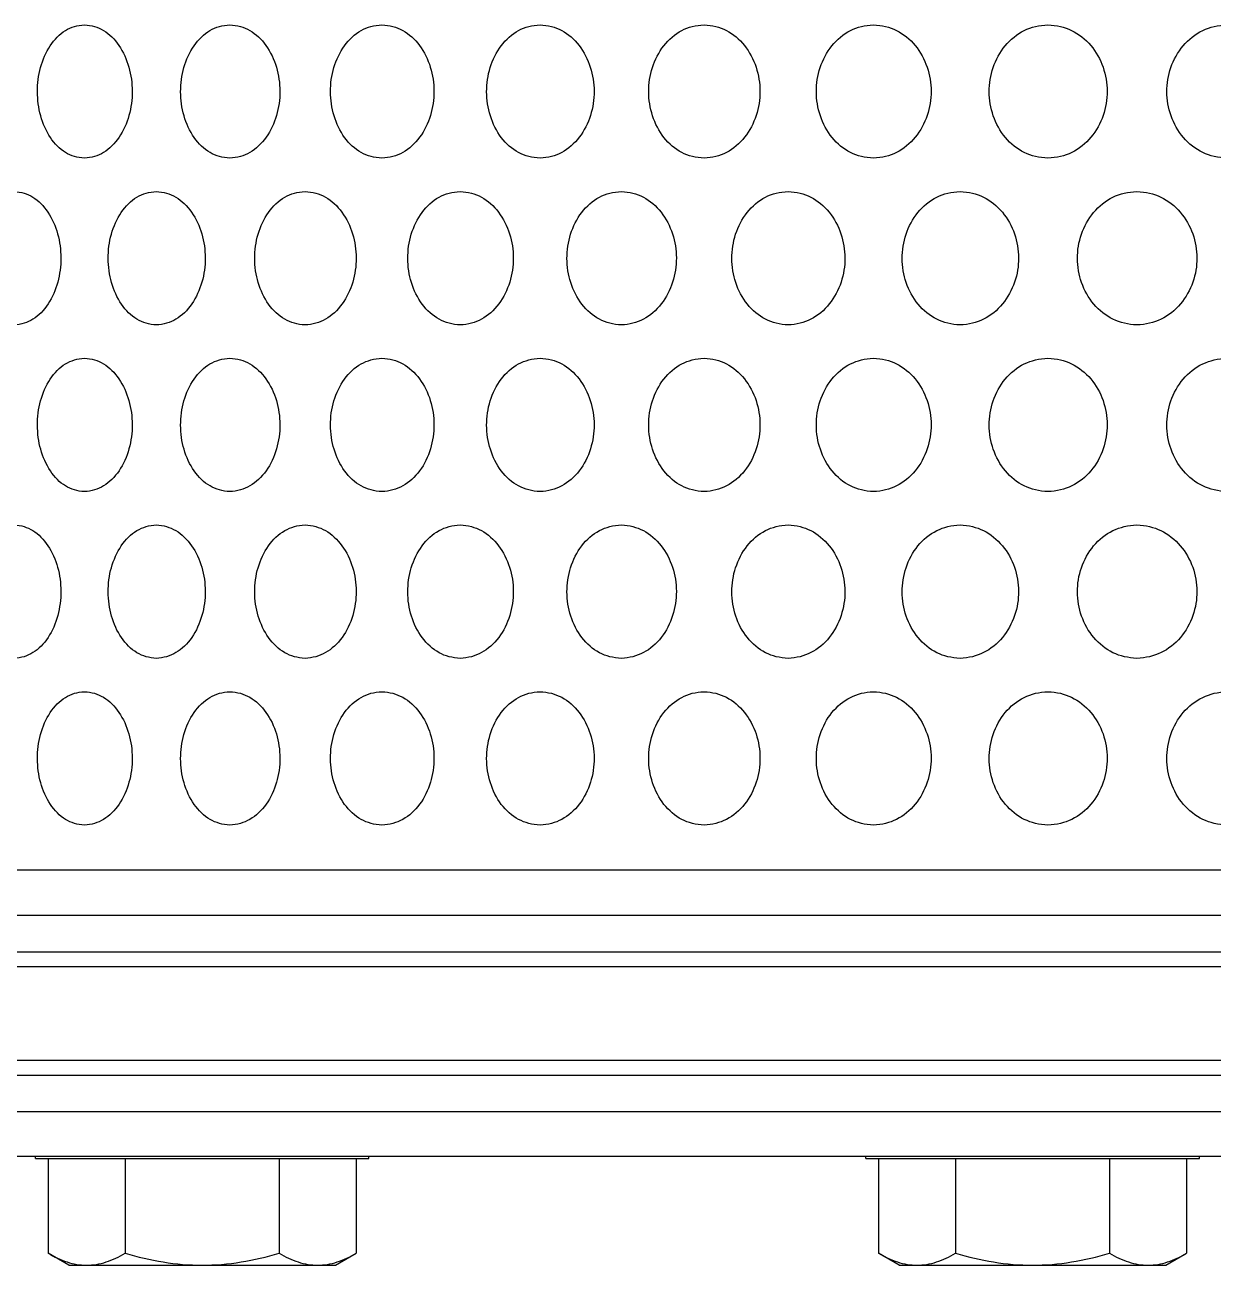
# Model space of a CAD drawing. Header units: millimetres. Extents: x 750 to 8479, y 2174 to 4333.
# Drawn here: x 1096.8 to 1168, y 2598.7 to 2673.1 of the extents above; entities that cross this region are included whole.
import ezdxf

# ---------------------------------------------------------------- set-up
doc = ezdxf.new("R2010")
doc.units = ezdxf.units.MM
doc.header["$LTSCALE"] = 153.67
doc.layers.add('00_BUW_DATUM', color=7, linetype='CONTINUOUS')
doc.layers.add('02___PRT_ALL_AXES', color=7, linetype='CONTINUOUS')

msp = doc.modelspace()

# ---------------------------------------------------------------- linework, layer by layer
at = {"layer": '00_BUW_DATUM', "color": 0, "linetype": 'Continuous'}
for p, q in [((1097.41221, 2605.06591), (1097.41221, 2605.17852)), ((1097.41221, 2605.06591), (1117.41221, 2605.06591)), ((1098.1746, 2605.06591), (1098.1746, 2599.38044)), ((1102.7934, 2605.06591), (1102.7934, 2599.38044)), ((1112.03101, 2605.06591), (1112.03101, 2599.38044)), ((1116.64981, 2605.06591), (1116.64981, 2599.38044)), ((1117.41221, 2605.06591), (1117.41221, 2605.17852)), ((1147.20364, 2605.06591), (1147.20364, 2605.17852)), ((1147.20364, 2605.06591), (1167.20364, 2605.06591)), ((1147.96604, 2605.06591), (1147.96604, 2599.38044)), ((1152.58484, 2605.06591), (1152.58484, 2599.38044)), ((1161.82244, 2605.06591), (1161.82244, 2599.38044)), ((1166.44125, 2605.06591), (1166.44125, 2599.38044)), ((1167.20364, 2605.06591), (1167.20364, 2605.17852)), ((1099.41221, 2598.66591), (1098.1746, 2599.38044)), ((1115.41221, 2598.66591), (1116.64981, 2599.38044)), ((1149.20364, 2598.66591), (1147.96604, 2599.38044)), ((1165.20364, 2598.66591), (1166.44207, 2599.38044)), ((1099.41221, 2598.66591), (1115.41221, 2598.66591)), ((1149.20364, 2598.66591), (1165.20364, 2598.66591))]:
    msp.add_line(p, q, dxfattribs=at)
for points, knots in [([(1098.1746, 2599.38044), (1098.53711, 2599.17115), (1099.27382, 2598.81353), (1100.08967, 2598.66591), (1100.484, 2598.66591)], [0, 0, 0, 0, 0.51492302, 1, 1, 1, 1]), ([(1100.484, 2598.66591), (1100.87833, 2598.66591), (1101.69417, 2598.81354), (1102.43088, 2599.17114), (1102.7934, 2599.38044)], [0, 0, 0, 0, 0.48506885, 1, 1, 1, 1]), ([(1102.7934, 2599.38044), (1103.54384, 2599.16381), (1105.06736, 2598.80231), (1106.63142, 2598.66591), (1107.41221, 2598.66591)], [0, 0, 0, 0, 0.50009581, 1, 1, 1, 1]), ([(1107.41221, 2598.66591), (1108.19297, 2598.66591), (1109.75704, 2598.80231), (1111.28055, 2599.16381), (1112.03101, 2599.38044)], [0, 0, 0, 0, 0.49989557, 1, 1, 1, 1]), ([(1112.03101, 2599.38044), (1112.39352, 2599.17115), (1113.13023, 2598.81353), (1113.94608, 2598.66591), (1114.34041, 2598.66591)], [0, 0, 0, 0, 0.51492302, 1, 1, 1, 1]), ([(1114.34041, 2598.66591), (1114.73473, 2598.66591), (1115.55058, 2598.81354), (1116.28729, 2599.17114), (1116.64981, 2599.38044)], [0, 0, 0, 0, 0.48506885, 1, 1, 1, 1]), ([(1147.96604, 2599.38044), (1148.32855, 2599.17115), (1149.06526, 2598.81353), (1149.88111, 2598.66591), (1150.27544, 2598.66591)], [0, 0, 0, 0, 0.51492302, 1, 1, 1, 1]), ([(1150.27544, 2598.66591), (1150.66976, 2598.66591), (1151.48561, 2598.81354), (1152.22232, 2599.17114), (1152.58484, 2599.38044)], [0, 0, 0, 0, 0.48506885, 1, 1, 1, 1]), ([(1152.58484, 2599.38044), (1153.33528, 2599.16381), (1154.85879, 2598.80231), (1156.42286, 2598.66591), (1157.20364, 2598.66591)], [0, 0, 0, 0, 0.50009581, 1, 1, 1, 1]), ([(1157.20364, 2598.66591), (1157.98441, 2598.66591), (1159.54848, 2598.80231), (1161.07199, 2599.16381), (1161.82244, 2599.38044)], [0, 0, 0, 0, 0.49989557, 1, 1, 1, 1]), ([(1161.82244, 2599.38044), (1162.18496, 2599.17115), (1162.92167, 2598.81353), (1163.73751, 2598.66591), (1164.13185, 2598.66591)], [0, 0, 0, 0, 0.51492302, 1, 1, 1, 1]), ([(1164.13185, 2598.66591), (1164.52617, 2598.66591), (1165.34201, 2598.81354), (1166.07873, 2599.17114), (1166.44125, 2599.38044)], [0, 0, 0, 0, 0.48506885, 1, 1, 1, 1])]:
    msp.add_open_spline(points, degree=3, knots=knots, dxfattribs=at)
at = {"layer": '02___PRT_ALL_AXES', "color": 0, "linetype": 'Continuous'}
for p, q in [((1529.25067, 2622.35331), (1023.94441, 2622.35331)), ((1538.06146, 2619.64215), (1015.07662, 2619.64215)), ((1012.91179, 2617.46591), (1537.89345, 2617.46591)), ((1012.81221, 2616.58197), (1538.8604, 2616.58197)), ((1537.68498, 2610.94985), (1012.81221, 2610.94985)), ((1012.91179, 2610.06591), (1538.31789, 2610.06591)), ((1015.07662, 2607.88967), (1538.06146, 2607.88967)), ((1529.25067, 2605.17852), (1023.94441, 2605.17852))]:
    msp.add_line(p, q, dxfattribs=at)
for points in [[(1100.35539, 2665.06591), (1099.93556, 2665.08775), (1099.18766, 2665.29974), (1098.25296, 2666.24269), (1097.66748, 2667.58256), (1097.47514, 2669.04925), (1097.65971, 2670.52312), (1098.24396, 2671.87762), (1099.18345, 2672.83075), (1099.93387, 2673.04428), (1100.35539, 2673.06591)], [(1100.35539, 2673.06591), (1100.77522, 2673.04407), (1101.52886, 2672.83209), (1102.48207, 2671.88914), (1103.08477, 2670.54927), (1103.28363, 2669.08257), (1103.09279, 2667.60871), (1102.49128, 2666.25421), (1101.53311, 2665.30107), (1100.77691, 2665.08754), (1100.35539, 2665.06591)], [(1109.07654, 2665.06591), (1108.63688, 2665.08775), (1107.85338, 2665.29974), (1106.87364, 2666.24269), (1106.25967, 2667.58256), (1106.05794, 2669.04925), (1106.25153, 2670.52312), (1106.8642, 2671.87762), (1107.84897, 2672.83075), (1108.63512, 2673.04428), (1109.07654, 2673.06591)], [(1109.07654, 2673.06591), (1109.51621, 2673.04407), (1110.30516, 2672.83209), (1111.3025, 2671.88914), (1111.93284, 2670.54927), (1112.14078, 2669.08257), (1111.94122, 2667.60871), (1111.31214, 2666.25421), (1110.30961, 2665.30107), (1109.51797, 2665.08754), (1109.07654, 2665.06591)], [(1118.18973, 2665.06591), (1117.73127, 2665.08775), (1116.91399, 2665.29974), (1115.89149, 2666.24269), (1115.25046, 2667.58256), (1115.0398, 2669.04925), (1115.24196, 2670.52312), (1115.88163, 2671.87762), (1116.90939, 2672.83075), (1117.72942, 2673.04428), (1118.18973, 2673.06591)], [(1118.18973, 2673.06591), (1118.6482, 2673.04407), (1119.47064, 2672.83209), (1120.50978, 2671.88914), (1121.16629, 2670.54927), (1121.38283, 2669.08257), (1121.17502, 2667.60871), (1120.51983, 2666.25421), (1119.47527, 2665.30107), (1118.65004, 2665.08754), (1118.18973, 2665.06591)], [(1127.67373, 2665.06591), (1127.19753, 2665.08775), (1126.34837, 2665.29974), (1125.28549, 2666.24269), (1124.6189, 2667.58256), (1124.3998, 2669.04925), (1124.61006, 2670.52312), (1125.27525, 2671.87762), (1126.34359, 2672.83075), (1127.19561, 2673.04428), (1127.67373, 2673.06591)], [(1127.67373, 2673.06591), (1128.14993, 2673.04407), (1129.00394, 2672.83209), (1130.08247, 2671.88914), (1130.76362, 2670.54927), (1130.98824, 2669.08257), (1130.77268, 2667.60871), (1130.0929, 2666.25421), (1129.00875, 2665.30107), (1128.15185, 2665.08754), (1127.67373, 2665.06591)], [(1137.50645, 2665.06591), (1137.01362, 2665.08775), (1136.13456, 2665.29974), (1135.03378, 2666.24269), (1134.34319, 2667.58256), (1134.11615, 2669.04925), (1134.33402, 2670.52312), (1135.02317, 2671.87762), (1136.12962, 2672.83075), (1137.01163, 2673.04428), (1137.50645, 2673.06591)], [(1137.50645, 2673.06591), (1137.99928, 2673.04407), (1138.88287, 2672.83209), (1139.99828, 2671.88914), (1140.70248, 2670.54927), (1140.93467, 2669.08257), (1140.71184, 2667.60871), (1140.00906, 2666.25421), (1138.88785, 2665.30107), (1138.00127, 2665.08754), (1137.50645, 2665.06591)], [(1147.66499, 2665.06591), (1147.15668, 2665.08775), (1146.24978, 2665.29974), (1145.11366, 2666.24269), (1144.40066, 2667.58256), (1144.16623, 2669.04925), (1144.3912, 2670.52312), (1145.1027, 2671.87762), (1146.24467, 2672.83075), (1147.15463, 2673.04428), (1147.66499, 2673.06591)], [(1147.66499, 2673.06591), (1148.17331, 2673.04407), (1149.08442, 2672.83209), (1150.2341, 2671.88914), (1150.95971, 2670.54927), (1151.19893, 2669.08257), (1150.96936, 2667.60871), (1150.24521, 2666.25421), (1149.08955, 2665.30107), (1148.17535, 2665.08754), (1147.66499, 2665.06591)], [(1158.1257, 2665.06591), (1157.60309, 2665.08775), (1156.67045, 2665.29974), (1155.50163, 2666.24269), (1154.7679, 2667.58256), (1154.52661, 2669.04925), (1154.75816, 2670.52312), (1155.49036, 2671.87762), (1156.6652, 2672.83075), (1157.60099, 2673.04428), (1158.1257, 2673.06591)], [(1158.1257, 2673.06591), (1158.64831, 2673.04407), (1159.58482, 2672.83209), (1160.76611, 2671.88914), (1161.51144, 2670.54927), (1161.75713, 2669.08257), (1161.52135, 2667.60871), (1160.77752, 2666.25421), (1159.5901, 2665.30107), (1158.65042, 2665.08754), (1158.1257, 2665.06591)], [(1168.86421, 2665.06591), (1168.32852, 2665.08775), (1167.37232, 2665.29974), (1166.17353, 2666.24269), (1165.42076, 2667.58256), (1165.17318, 2669.04925), (1165.41077, 2670.52312), (1166.16197, 2671.87762), (1167.36693, 2672.83075), (1168.32637, 2673.04428), (1168.86421, 2673.06591)], [(1096.14821, 2663.06591), (1096.55776, 2663.04407), (1097.29307, 2662.83209), (1098.22337, 2661.88914), (1098.81173, 2660.54927), (1099.00588, 2659.08257), (1098.81955, 2657.60871), (1098.23237, 2656.25421), (1097.29722, 2655.30107), (1096.5594, 2655.08754), (1096.14821, 2655.06591)], [(1104.66567, 2655.06591), (1104.2358, 2655.08775), (1103.46988, 2655.29974), (1102.51238, 2656.24269), (1101.91248, 2657.58256), (1101.71539, 2659.04925), (1101.90452, 2660.52312), (1102.50315, 2661.87762), (1103.46557, 2662.83075), (1104.23407, 2663.04428), (1104.66567, 2663.06591)], [(1104.66567, 2663.06591), (1105.09554, 2663.04407), (1105.86707, 2662.83209), (1106.84262, 2661.88914), (1107.45932, 2660.54927), (1107.66278, 2659.08257), (1107.46752, 2657.60871), (1106.85206, 2656.25421), (1105.87141, 2655.30107), (1105.09727, 2655.08754), (1104.66567, 2655.06591)], [(1113.58544, 2655.06591), (1113.13625, 2655.08775), (1112.33562, 2655.29974), (1111.33421, 2656.24269), (1110.70653, 2657.58256), (1110.50027, 2659.04925), (1110.69821, 2660.52312), (1111.32456, 2661.87762), (1112.33112, 2662.83075), (1113.13444, 2663.04428), (1113.58544, 2663.06591)], [(1113.58544, 2663.06591), (1114.03463, 2663.04407), (1114.84057, 2662.83209), (1115.85911, 2661.88914), (1116.50272, 2660.54927), (1116.71501, 2659.08257), (1116.51128, 2657.60871), (1115.86895, 2656.25421), (1114.84511, 2655.30107), (1114.03644, 2655.08754), (1113.58544, 2655.06591)], [(1122.88674, 2655.06591), (1122.41927, 2655.08775), (1121.58581, 2655.29974), (1120.54282, 2656.24269), (1119.88882, 2657.58256), (1119.67387, 2659.04925), (1119.88014, 2660.52312), (1120.53276, 2661.87762), (1121.58112, 2662.83075), (1122.41739, 2663.04428), (1122.88674, 2663.06591)], [(1122.88674, 2663.06591), (1123.35421, 2663.04407), (1124.19268, 2662.83209), (1125.25183, 2661.88914), (1125.92085, 2660.54927), (1126.14149, 2659.08257), (1125.92975, 2657.60871), (1125.26207, 2656.25421), (1124.19741, 2655.30107), (1123.35609, 2655.08754), (1122.88674, 2655.06591)], [(1132.54791, 2655.06591), (1132.06325, 2655.08775), (1131.1989, 2655.29974), (1130.11675, 2656.24269), (1129.43796, 2657.58256), (1129.21483, 2659.04925), (1129.42896, 2660.52312), (1130.10632, 2661.87762), (1131.19403, 2662.83075), (1132.0613, 2663.04428), (1132.54791, 2663.06591)], [(1132.54791, 2663.06591), (1133.03257, 2663.04407), (1133.90162, 2662.83209), (1134.99891, 2661.88914), (1135.69179, 2660.54927), (1135.92026, 2659.08257), (1135.701, 2657.60871), (1135.00952, 2656.25421), (1133.90652, 2655.30107), (1133.03452, 2655.08754), (1132.54791, 2655.06591)], [(1142.54646, 2655.06591), (1142.04573, 2655.08775), (1141.1525, 2655.29974), (1140.03372, 2656.24269), (1139.33172, 2657.58256), (1139.10092, 2659.04925), (1139.32241, 2660.52312), (1140.02293, 2661.87762), (1141.14747, 2662.83075), (1142.04372, 2663.04428), (1142.54646, 2663.06591)], [(1142.54646, 2663.06591), (1143.04718, 2663.04407), (1143.94478, 2662.83209), (1145.07766, 2661.88914), (1145.79278, 2660.54927), (1146.02855, 2659.08257), (1145.80228, 2657.60871), (1145.08861, 2656.25421), (1143.94984, 2655.30107), (1143.04919, 2655.08754), (1142.54646, 2655.06591)], [(1152.85908, 2655.06591), (1152.34347, 2655.08775), (1151.42343, 2655.29974), (1150.27063, 2656.24269), (1149.54705, 2657.58256), (1149.30912, 2659.04925), (1149.53745, 2660.52312), (1150.25951, 2661.87762), (1151.41825, 2662.83075), (1152.34139, 2663.04428), (1152.85908, 2663.06591)], [(1152.85908, 2663.06591), (1153.3747, 2663.04407), (1154.29877, 2662.83209), (1155.4646, 2661.88914), (1156.20029, 2660.54927), (1156.44281, 2659.08257), (1156.21007, 2657.60871), (1155.47586, 2656.25421), (1154.30398, 2655.30107), (1153.37677, 2655.08754), (1152.85908, 2655.06591)], [(1163.46178, 2655.06591), (1162.93247, 2655.08775), (1161.98778, 2655.29974), (1160.80363, 2656.24269), (1160.06016, 2657.58256), (1159.81566, 2659.04925), (1160.05029, 2660.52312), (1160.79221, 2661.87762), (1161.98246, 2662.83075), (1162.93034, 2663.04428), (1163.46178, 2663.06591)], [(1163.46178, 2663.06591), (1163.99109, 2663.04407), (1164.93948, 2662.83209), (1166.13554, 2661.88914), (1166.89009, 2660.54927), (1167.13879, 2659.08257), (1166.90012, 2657.60871), (1166.14709, 2656.25421), (1164.94482, 2655.30107), (1163.99322, 2655.08754), (1163.46178, 2655.06591)], [(1100.35539, 2645.06591), (1099.93556, 2645.08775), (1099.18766, 2645.29974), (1098.25296, 2646.24269), (1097.66748, 2647.58256), (1097.47514, 2649.04925), (1097.65971, 2650.52312), (1098.24396, 2651.87762), (1099.18345, 2652.83075), (1099.93387, 2653.04428), (1100.35539, 2653.06591)], [(1100.35539, 2653.06591), (1100.77522, 2653.04407), (1101.52886, 2652.83209), (1102.48207, 2651.88914), (1103.08477, 2650.54927), (1103.28363, 2649.08257), (1103.09279, 2647.60871), (1102.49128, 2646.25421), (1101.53311, 2645.30107), (1100.77691, 2645.08754), (1100.35539, 2645.06591)], [(1109.07654, 2645.06591), (1108.63688, 2645.08775), (1107.85338, 2645.29974), (1106.87364, 2646.24269), (1106.25967, 2647.58256), (1106.05794, 2649.04925), (1106.25153, 2650.52312), (1106.8642, 2651.87762), (1107.84897, 2652.83075), (1108.63512, 2653.04428), (1109.07654, 2653.06591)], [(1109.07654, 2653.06591), (1109.51621, 2653.04407), (1110.30516, 2652.83209), (1111.3025, 2651.88914), (1111.93284, 2650.54927), (1112.14078, 2649.08257), (1111.94122, 2647.60871), (1111.31214, 2646.25421), (1110.30961, 2645.30107), (1109.51797, 2645.08754), (1109.07654, 2645.06591)], [(1118.18973, 2645.06591), (1117.73127, 2645.08775), (1116.91399, 2645.29974), (1115.89149, 2646.24269), (1115.25046, 2647.58256), (1115.0398, 2649.04925), (1115.24196, 2650.52312), (1115.88163, 2651.87762), (1116.90939, 2652.83075), (1117.72942, 2653.04428), (1118.18973, 2653.06591)], [(1118.18973, 2653.06591), (1118.6482, 2653.04407), (1119.47064, 2652.83209), (1120.50978, 2651.88914), (1121.16629, 2650.54927), (1121.38283, 2649.08257), (1121.17502, 2647.60871), (1120.51983, 2646.25421), (1119.47527, 2645.30107), (1118.65004, 2645.08754), (1118.18973, 2645.06591)], [(1127.67373, 2645.06591), (1127.19753, 2645.08775), (1126.34837, 2645.29974), (1125.28549, 2646.24269), (1124.6189, 2647.58256), (1124.3998, 2649.04925), (1124.61006, 2650.52312), (1125.27525, 2651.87762), (1126.34359, 2652.83075), (1127.19561, 2653.04428), (1127.67373, 2653.06591)], [(1127.67373, 2653.06591), (1128.14993, 2653.04407), (1129.00394, 2652.83209), (1130.08247, 2651.88914), (1130.76362, 2650.54927), (1130.98824, 2649.08257), (1130.77268, 2647.60871), (1130.0929, 2646.25421), (1129.00875, 2645.30107), (1128.15185, 2645.08754), (1127.67373, 2645.06591)], [(1137.50645, 2645.06591), (1137.01362, 2645.08775), (1136.13456, 2645.29974), (1135.03378, 2646.24269), (1134.34319, 2647.58256), (1134.11615, 2649.04925), (1134.33402, 2650.52312), (1135.02317, 2651.87762), (1136.12962, 2652.83075), (1137.01163, 2653.04428), (1137.50645, 2653.06591)], [(1137.50645, 2653.06591), (1137.99928, 2653.04407), (1138.88287, 2652.83209), (1139.99828, 2651.88914), (1140.70248, 2650.54927), (1140.93467, 2649.08257), (1140.71184, 2647.60871), (1140.00906, 2646.25421), (1138.88785, 2645.30107), (1138.00127, 2645.08754), (1137.50645, 2645.06591)], [(1147.66499, 2645.06591), (1147.15668, 2645.08775), (1146.24978, 2645.29974), (1145.11366, 2646.24269), (1144.40066, 2647.58256), (1144.16623, 2649.04925), (1144.3912, 2650.52312), (1145.1027, 2651.87762), (1146.24467, 2652.83075), (1147.15463, 2653.04428), (1147.66499, 2653.06591)], [(1147.66499, 2653.06591), (1148.17331, 2653.04407), (1149.08442, 2652.83209), (1150.2341, 2651.88914), (1150.95971, 2650.54927), (1151.19893, 2649.08257), (1150.96936, 2647.60871), (1150.24521, 2646.25421), (1149.08955, 2645.30107), (1148.17535, 2645.08754), (1147.66499, 2645.06591)], [(1158.1257, 2645.06591), (1157.60309, 2645.08775), (1156.67045, 2645.29974), (1155.50163, 2646.24269), (1154.7679, 2647.58256), (1154.52661, 2649.04925), (1154.75816, 2650.52312), (1155.49036, 2651.87762), (1156.6652, 2652.83075), (1157.60099, 2653.04428), (1158.1257, 2653.06591)], [(1158.1257, 2653.06591), (1158.64831, 2653.04407), (1159.58482, 2652.83209), (1160.76611, 2651.88914), (1161.51144, 2650.54927), (1161.75713, 2649.08257), (1161.52135, 2647.60871), (1160.77752, 2646.25421), (1159.5901, 2645.30107), (1158.65042, 2645.08754), (1158.1257, 2645.06591)], [(1168.86421, 2645.06591), (1168.32852, 2645.08775), (1167.37232, 2645.29974), (1166.17353, 2646.24269), (1165.42076, 2647.58256), (1165.17318, 2649.04925), (1165.41077, 2650.52312), (1166.16197, 2651.87762), (1167.36693, 2652.83075), (1168.32637, 2653.04428), (1168.86421, 2653.06591)], [(1096.14821, 2643.06591), (1096.55776, 2643.04407), (1097.29307, 2642.83209), (1098.22337, 2641.88914), (1098.81173, 2640.54927), (1099.00588, 2639.08257), (1098.81955, 2637.60871), (1098.23237, 2636.25421), (1097.29722, 2635.30107), (1096.5594, 2635.08754), (1096.14821, 2635.06591)], [(1104.66567, 2635.06591), (1104.2358, 2635.08775), (1103.46988, 2635.29974), (1102.51238, 2636.24269), (1101.91248, 2637.58256), (1101.71539, 2639.04925), (1101.90452, 2640.52312), (1102.50315, 2641.87762), (1103.46557, 2642.83075), (1104.23407, 2643.04428), (1104.66567, 2643.06591)], [(1104.66567, 2643.06591), (1105.09554, 2643.04407), (1105.86707, 2642.83209), (1106.84262, 2641.88914), (1107.45932, 2640.54927), (1107.66278, 2639.08257), (1107.46752, 2637.60871), (1106.85206, 2636.25421), (1105.87141, 2635.30107), (1105.09727, 2635.08754), (1104.66567, 2635.06591)], [(1113.58544, 2635.06591), (1113.13625, 2635.08775), (1112.33562, 2635.29974), (1111.33421, 2636.24269), (1110.70653, 2637.58256), (1110.50027, 2639.04925), (1110.69821, 2640.52312), (1111.32456, 2641.87762), (1112.33112, 2642.83075), (1113.13444, 2643.04428), (1113.58544, 2643.06591)], [(1113.58544, 2643.06591), (1114.03463, 2643.04407), (1114.84057, 2642.83209), (1115.85911, 2641.88914), (1116.50272, 2640.54927), (1116.71501, 2639.08257), (1116.51128, 2637.60871), (1115.86895, 2636.25421), (1114.84511, 2635.30107), (1114.03644, 2635.08754), (1113.58544, 2635.06591)], [(1122.88674, 2635.06591), (1122.41927, 2635.08775), (1121.58581, 2635.29974), (1120.54282, 2636.24269), (1119.88882, 2637.58256), (1119.67387, 2639.04925), (1119.88014, 2640.52312), (1120.53276, 2641.87762), (1121.58112, 2642.83075), (1122.41739, 2643.04428), (1122.88674, 2643.06591)], [(1122.88674, 2643.06591), (1123.35421, 2643.04407), (1124.19268, 2642.83209), (1125.25183, 2641.88914), (1125.92085, 2640.54927), (1126.14149, 2639.08257), (1125.92975, 2637.60871), (1125.26207, 2636.25421), (1124.19741, 2635.30107), (1123.35609, 2635.08754), (1122.88674, 2635.06591)], [(1132.54791, 2635.06591), (1132.06325, 2635.08775), (1131.1989, 2635.29974), (1130.11675, 2636.24269), (1129.43796, 2637.58256), (1129.21483, 2639.04925), (1129.42896, 2640.52312), (1130.10632, 2641.87762), (1131.19403, 2642.83075), (1132.0613, 2643.04428), (1132.54791, 2643.06591)], [(1132.54791, 2643.06591), (1133.03257, 2643.04407), (1133.90162, 2642.83209), (1134.99891, 2641.88914), (1135.69179, 2640.54927), (1135.92026, 2639.08257), (1135.701, 2637.60871), (1135.00952, 2636.25421), (1133.90652, 2635.30107), (1133.03452, 2635.08754), (1132.54791, 2635.06591)], [(1142.54646, 2635.06591), (1142.04573, 2635.08775), (1141.1525, 2635.29974), (1140.03372, 2636.24269), (1139.33172, 2637.58256), (1139.10092, 2639.04925), (1139.32241, 2640.52312), (1140.02293, 2641.87762), (1141.14747, 2642.83075), (1142.04372, 2643.04428), (1142.54646, 2643.06591)], [(1142.54646, 2643.06591), (1143.04718, 2643.04407), (1143.94478, 2642.83209), (1145.07766, 2641.88914), (1145.79278, 2640.54927), (1146.02855, 2639.08257), (1145.80228, 2637.60871), (1145.08861, 2636.25421), (1143.94984, 2635.30107), (1143.04919, 2635.08754), (1142.54646, 2635.06591)], [(1152.85908, 2635.06591), (1152.34347, 2635.08775), (1151.42343, 2635.29974), (1150.27063, 2636.24269), (1149.54705, 2637.58256), (1149.30912, 2639.04925), (1149.53745, 2640.52312), (1150.25951, 2641.87762), (1151.41825, 2642.83075), (1152.34139, 2643.04428), (1152.85908, 2643.06591)], [(1152.85908, 2643.06591), (1153.3747, 2643.04407), (1154.29877, 2642.83209), (1155.4646, 2641.88914), (1156.20029, 2640.54927), (1156.44281, 2639.08257), (1156.21007, 2637.60871), (1155.47586, 2636.25421), (1154.30398, 2635.30107), (1153.37677, 2635.08754), (1152.85908, 2635.06591)], [(1163.46178, 2635.06591), (1162.93247, 2635.08775), (1161.98778, 2635.29974), (1160.80363, 2636.24269), (1160.06016, 2637.58256), (1159.81566, 2639.04925), (1160.05029, 2640.52312), (1160.79221, 2641.87762), (1161.98246, 2642.83075), (1162.93034, 2643.04428), (1163.46178, 2643.06591)], [(1163.46178, 2643.06591), (1163.99109, 2643.04407), (1164.93948, 2642.83209), (1166.13554, 2641.88914), (1166.89009, 2640.54927), (1167.13879, 2639.08257), (1166.90012, 2637.60871), (1166.14709, 2636.25421), (1164.94482, 2635.30107), (1163.99322, 2635.08754), (1163.46178, 2635.06591)], [(1100.35539, 2625.06591), (1099.93556, 2625.08775), (1099.18766, 2625.29974), (1098.25296, 2626.24269), (1097.66748, 2627.58256), (1097.47514, 2629.04925), (1097.65971, 2630.52312), (1098.24396, 2631.87762), (1099.18345, 2632.83075), (1099.93387, 2633.04428), (1100.35539, 2633.06591)], [(1100.35539, 2633.06591), (1100.77522, 2633.04407), (1101.52886, 2632.83209), (1102.48207, 2631.88914), (1103.08477, 2630.54927), (1103.28363, 2629.08257), (1103.09279, 2627.60871), (1102.49128, 2626.25421), (1101.53311, 2625.30107), (1100.77691, 2625.08754), (1100.35539, 2625.06591)], [(1109.07654, 2625.06591), (1108.63688, 2625.08775), (1107.85338, 2625.29974), (1106.87364, 2626.24269), (1106.25967, 2627.58256), (1106.05794, 2629.04925), (1106.25153, 2630.52312), (1106.8642, 2631.87762), (1107.84897, 2632.83075), (1108.63512, 2633.04428), (1109.07654, 2633.06591)], [(1109.07654, 2633.06591), (1109.51621, 2633.04407), (1110.30516, 2632.83209), (1111.3025, 2631.88914), (1111.93284, 2630.54927), (1112.14078, 2629.08257), (1111.94122, 2627.60871), (1111.31214, 2626.25421), (1110.30961, 2625.30107), (1109.51797, 2625.08754), (1109.07654, 2625.06591)], [(1118.18973, 2625.06591), (1117.73127, 2625.08775), (1116.91399, 2625.29974), (1115.89149, 2626.24269), (1115.25046, 2627.58256), (1115.0398, 2629.04925), (1115.24196, 2630.52312), (1115.88163, 2631.87762), (1116.90939, 2632.83075), (1117.72942, 2633.04428), (1118.18973, 2633.06591)], [(1118.18973, 2633.06591), (1118.6482, 2633.04407), (1119.47064, 2632.83209), (1120.50978, 2631.88914), (1121.16629, 2630.54927), (1121.38283, 2629.08257), (1121.17502, 2627.60871), (1120.51983, 2626.25421), (1119.47527, 2625.30107), (1118.65004, 2625.08754), (1118.18973, 2625.06591)], [(1127.67373, 2625.06591), (1127.19753, 2625.08775), (1126.34837, 2625.29974), (1125.28549, 2626.24269), (1124.6189, 2627.58256), (1124.3998, 2629.04925), (1124.61006, 2630.52312), (1125.27525, 2631.87762), (1126.34359, 2632.83075), (1127.19561, 2633.04428), (1127.67373, 2633.06591)], [(1127.67373, 2633.06591), (1128.14993, 2633.04407), (1129.00394, 2632.83209), (1130.08247, 2631.88914), (1130.76362, 2630.54927), (1130.98824, 2629.08257), (1130.77268, 2627.60871), (1130.0929, 2626.25421), (1129.00875, 2625.30107), (1128.15185, 2625.08754), (1127.67373, 2625.06591)], [(1137.50645, 2625.06591), (1137.01362, 2625.08775), (1136.13456, 2625.29974), (1135.03378, 2626.24269), (1134.34319, 2627.58256), (1134.11615, 2629.04925), (1134.33402, 2630.52312), (1135.02317, 2631.87762), (1136.12962, 2632.83075), (1137.01163, 2633.04428), (1137.50645, 2633.06591)], [(1137.50645, 2633.06591), (1137.99928, 2633.04407), (1138.88287, 2632.83209), (1139.99828, 2631.88914), (1140.70248, 2630.54927), (1140.93467, 2629.08257), (1140.71184, 2627.60871), (1140.00906, 2626.25421), (1138.88785, 2625.30107), (1138.00127, 2625.08754), (1137.50645, 2625.06591)], [(1147.66499, 2625.06591), (1147.15668, 2625.08775), (1146.24978, 2625.29974), (1145.11366, 2626.24269), (1144.40066, 2627.58256), (1144.16623, 2629.04925), (1144.3912, 2630.52312), (1145.1027, 2631.87762), (1146.24467, 2632.83075), (1147.15463, 2633.04428), (1147.66499, 2633.06591)], [(1147.66499, 2633.06591), (1148.17331, 2633.04407), (1149.08442, 2632.83209), (1150.2341, 2631.88914), (1150.95971, 2630.54927), (1151.19893, 2629.08257), (1150.96936, 2627.60871), (1150.24521, 2626.25421), (1149.08955, 2625.30107), (1148.17535, 2625.08754), (1147.66499, 2625.06591)], [(1158.1257, 2625.06591), (1157.60309, 2625.08775), (1156.67045, 2625.29974), (1155.50163, 2626.24269), (1154.7679, 2627.58256), (1154.52661, 2629.04925), (1154.75816, 2630.52312), (1155.49036, 2631.87762), (1156.6652, 2632.83075), (1157.60099, 2633.04428), (1158.1257, 2633.06591)], [(1158.1257, 2633.06591), (1158.64831, 2633.04407), (1159.58482, 2632.83209), (1160.76611, 2631.88914), (1161.51144, 2630.54927), (1161.75713, 2629.08257), (1161.52135, 2627.60871), (1160.77752, 2626.25421), (1159.5901, 2625.30107), (1158.65042, 2625.08754), (1158.1257, 2625.06591)], [(1168.86421, 2625.06591), (1168.32852, 2625.08775), (1167.37232, 2625.29974), (1166.17353, 2626.24269), (1165.42076, 2627.58256), (1165.17318, 2629.04925), (1165.41077, 2630.52312), (1166.16197, 2631.87762), (1167.36693, 2632.83075), (1168.32637, 2633.04428), (1168.86421, 2633.06591)]]:
    msp.add_open_spline(points, degree=3, dxfattribs=at)

doc.saveas('drawing.dxf')
